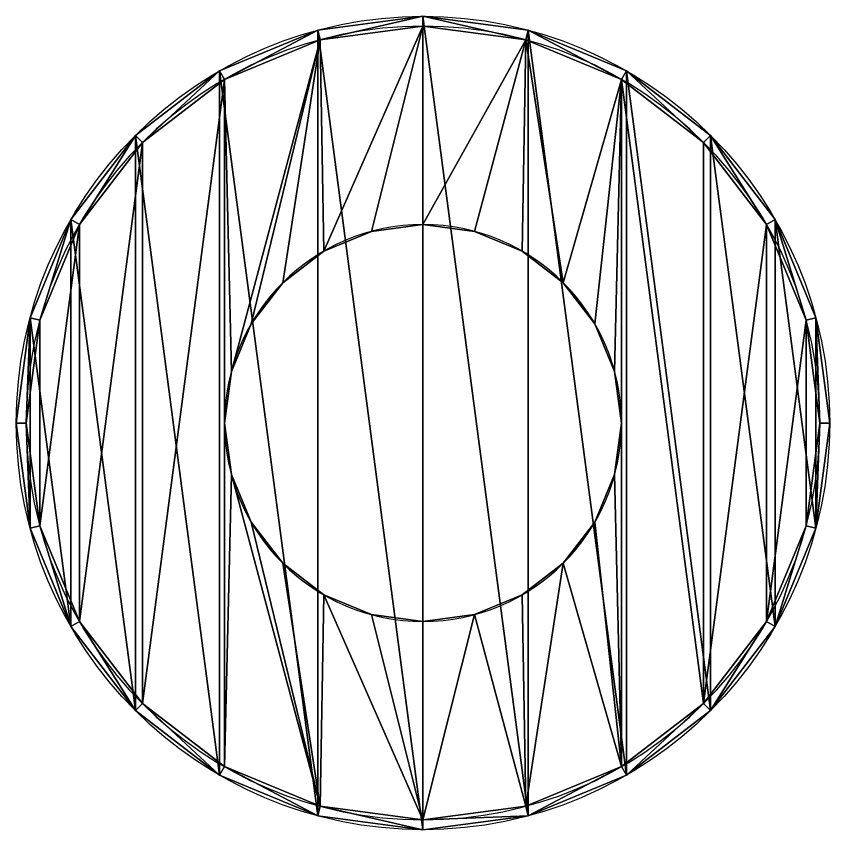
# Model space of a CAD drawing. Extents: x 0 to 36814, y -3929 to 172.
# Drawn here: x 36744.601 to 36748.701, y -3774.699 to -3770.599 of the extents above; entities that cross this region are included whole.
import ezdxf

# ---------------------------------------------------------------- set-up
doc = ezdxf.new("R2010")
doc.units = 0
doc.header["$LTSCALE"] = 25.4
doc.layers.get('0').update_dxf_attribs({"color": 13, "linetype": 'CONTINUOUS'})

# ---------------------------------------------------------------- blocks, each defined once
blk = doc.blocks.new('_____3')
at = {"color": 0}
for p, q in [((2, 4.05), (2, 4.05, 1)), ((2, 4.05), (2, 4.05, 1)), ((1.4694, 3.9801), (1.4694, 3.9801, 1)), ((1.4694, 3.9801), (1.4694, 3.9801, 1)), ((2, 4), (2, 4, 1)), ((2, 4), (2, 4, 1)), ((2.5306, 3.9801), (2.5306, 3.9801, 1)), ((2.5306, 3.9801), (2.5306, 3.9801, 1)), ((1.4824, 3.9319), (1.4824, 3.9319, 1)), ((1.4824, 3.9319), (1.4824, 3.9319, 1)), ((2.5176, 3.9319), (2.5176, 3.9319, 1)), ((2.5176, 3.9319), (2.5176, 3.9319, 1)), ((0.975, 3.7754), (0.975, 3.7754, 1)), ((0.975, 3.7754), (0.975, 3.7754, 1)), ((3.025, 3.7754), (3.025, 3.7754, 1)), ((3.025, 3.7754), (3.025, 3.7754, 1)), ((1, 3.7321), (1, 3.7321, 1)), ((1, 3.7321), (1, 3.7321, 1)), ((3, 3.7321), (3, 3.7321, 1)), ((3, 3.7321), (3, 3.7321, 1)), ((0.5504, 3.4496), (0.5504, 3.4496, 1)), ((0.5504, 3.4496), (0.5504, 3.4496, 1)), ((3.4496, 3.4496), (3.4496, 3.4496, 1)), ((3.4496, 3.4496), (3.4496, 3.4496, 1)), ((0.5858, 3.4142), (0.5858, 3.4142, 1)), ((0.5858, 3.4142), (0.5858, 3.4142, 1)), ((3.4142, 3.4142), (3.4142, 3.4142, 1)), ((3.4142, 3.4142), (3.4142, 3.4142, 1)), ((0.2246, 3.025), (0.2246, 3.025, 1)), ((0.2246, 3.025), (0.2246, 3.025, 1)), ((0.2679, 3), (0.2679, 3, 1)), ((0.2679, 3), (0.2679, 3, 1)), ((2, 3), (2, 3, 1)), ((2, 3), (2, 3, 1)), ((3.7321, 3), (3.7321, 3, 1)), ((3.7321, 3), (3.7321, 3, 1)), ((3.7754, 3.025), (3.7754, 3.025, 1)), ((3.7754, 3.025), (3.7754, 3.025, 1)), ((1.7412, 2.9659), (1.7412, 2.9659, 1)), ((1.7412, 2.9659), (1.7412, 2.9659, 1)), ((2.2588, 2.9659), (2.2588, 2.9659, 1)), ((2.2588, 2.9659), (2.2588, 2.9659, 1)), ((1.5, 2.866), (1.5, 2.866, 1)), ((1.5, 2.866), (1.5, 2.866, 1)), ((2.5, 2.866), (2.5, 2.866, 1)), ((2.5, 2.866), (2.5, 2.866, 1)), ((1.2929, 2.7071), (1.2929, 2.7071, 1)), ((1.2929, 2.7071), (1.2929, 2.7071, 1)), ((2.7071, 2.7071), (2.7071, 2.7071, 1)), ((2.7071, 2.7071), (2.7071, 2.7071, 1)), ((0.0199, 2.5306), (0.0199, 2.5306, 1)), ((0.0199, 2.5306), (0.0199, 2.5306, 1)), ((0.0681, 2.5176), (0.0681, 2.5176, 1)), ((0.0681, 2.5176), (0.0681, 2.5176, 1)), ((3.9319, 2.5176), (3.9319, 2.5176, 1)), ((3.9319, 2.5176), (3.9319, 2.5176, 1)), ((3.9801, 2.5306), (3.9801, 2.5306, 1)), ((3.9801, 2.5306), (3.9801, 2.5306, 1)), ((1.134, 2.5), (1.134, 2.5, 1)), ((1.134, 2.5), (1.134, 2.5, 1)), ((2.866, 2.5), (2.866, 2.5, 1)), ((2.866, 2.5), (2.866, 2.5, 1)), ((1.0341, 2.2588), (1.0341, 2.2588, 1)), ((1.0341, 2.2588), (1.0341, 2.2588, 1)), ((2.9659, 2.2588), (2.9659, 2.2588, 1)), ((2.9659, 2.2588), (2.9659, 2.2588, 1)), ((-0.05, 2), (-0.05, 2, 1)), ((-0.05, 2), (-0.05, 2, 1)), ((0, 2), (0, 2, 1)), ((0, 2), (0, 2, 1)), ((1, 2), (1, 2, 1)), ((1, 2), (1, 2, 1)), ((3, 2), (3, 2, 1)), ((3, 2), (3, 2, 1)), ((4, 2), (4, 2, 1)), ((4, 2), (4, 2, 1)), ((4.05, 2), (4.05, 2, 1)), ((4.05, 2), (4.05, 2, 1)), ((1.0341, 1.7412), (1.0341, 1.7412, 1)), ((1.0341, 1.7412), (1.0341, 1.7412, 1)), ((2.9659, 1.7412), (2.9659, 1.7412, 1)), ((2.9659, 1.7412), (2.9659, 1.7412, 1)), ((0.0681, 1.4824), (0.0681, 1.4824, 1)), ((0.0681, 1.4824), (0.0681, 1.4824, 1)), ((1.134, 1.5), (1.134, 1.5, 1)), ((1.134, 1.5), (1.134, 1.5, 1)), ((2.866, 1.5), (2.866, 1.5, 1)), ((2.866, 1.5), (2.866, 1.5, 1)), ((3.9319, 1.4824), (3.9319, 1.4824, 1)), ((3.9319, 1.4824), (3.9319, 1.4824, 1)), ((0.0199, 1.4694), (0.0199, 1.4694, 1)), ((0.0199, 1.4694), (0.0199, 1.4694, 1)), ((3.9801, 1.4694), (3.9801, 1.4694, 1)), ((3.9801, 1.4694), (3.9801, 1.4694, 1)), ((1.2929, 1.2929), (1.2929, 1.2929, 1)), ((1.2929, 1.2929), (1.2929, 1.2929, 1)), ((2.7071, 1.2929), (2.7071, 1.2929, 1)), ((2.7071, 1.2929), (2.7071, 1.2929, 1)), ((1.5, 1.134), (1.5, 1.134, 1)), ((1.5, 1.134), (1.5, 1.134, 1)), ((2.5, 1.134), (2.5, 1.134, 1)), ((2.5, 1.134), (2.5, 1.134, 1)), ((1.7412, 1.0341), (1.7412, 1.0341, 1)), ((1.7412, 1.0341), (1.7412, 1.0341, 1)), ((2.2588, 1.0341), (2.2588, 1.0341, 1)), ((2.2588, 1.0341), (2.2588, 1.0341, 1)), ((0.2679, 1), (0.2679, 1, 1)), ((0.2679, 1), (0.2679, 1, 1)), ((2, 1), (2, 1, 1)), ((2, 1), (2, 1, 1)), ((3.7321, 1), (3.7321, 1, 1)), ((3.7321, 1), (3.7321, 1, 1)), ((0.2246, 0.975), (0.2246, 0.975, 1)), ((0.2246, 0.975), (0.2246, 0.975, 1)), ((3.7754, 0.975), (3.7754, 0.975, 1)), ((3.7754, 0.975), (3.7754, 0.975, 1)), ((0.5858, 0.5858), (0.5858, 0.5858, 1)), ((0.5858, 0.5858), (0.5858, 0.5858, 1)), ((3.4142, 0.5858), (3.4142, 0.5858, 1)), ((3.4142, 0.5858), (3.4142, 0.5858, 1)), ((0.5504, 0.5504), (0.5504, 0.5504, 1)), ((0.5504, 0.5504), (0.5504, 0.5504, 1)), ((3.4496, 0.5504), (3.4496, 0.5504, 1)), ((3.4496, 0.5504), (3.4496, 0.5504, 1)), ((1, 0.2679), (1, 0.2679, 1)), ((1, 0.2679), (1, 0.2679, 1)), ((3, 0.2679), (3, 0.2679, 1)), ((3, 0.2679), (3, 0.2679, 1)), ((0.975, 0.2246), (0.975, 0.2246, 1)), ((0.975, 0.2246), (0.975, 0.2246, 1)), ((3.025, 0.2246), (3.025, 0.2246, 1)), ((3.025, 0.2246), (3.025, 0.2246, 1)), ((1.4824, 0.0681), (1.4824, 0.0681, 1)), ((1.4824, 0.0681), (1.4824, 0.0681, 1)), ((2.5176, 0.0681), (2.5176, 0.0681, 1)), ((2.5176, 0.0681), (2.5176, 0.0681, 1)), ((1.4694, 0.0199), (1.4694, 0.0199, 1)), ((1.4694, 0.0199), (1.4694, 0.0199, 1)), ((2, 0), (2, 0, 1)), ((2, 0), (2, 0, 1)), ((2.5306, 0.0199), (2.5306, 0.0199, 1)), ((2.5306, 0.0199), (2.5306, 0.0199, 1)), ((2, -0.05), (2, -0.05, 1)), ((2, -0.05), (2, -0.05, 1))]:
    blk.add_line(p, q, dxfattribs=at)
for centre in [(2, 2), (2, 2, 1), (2, 2), (2, 2, 1), (2, 2), (2, 2, 1), (2, 2), (2, 2, 1), (2, 2), (2, 2, 1), (2, 2), (2, 2, 1), (2, 2), (2, 2, 1), (2, 2), (2, 2, 1), (2, 2), (2, 2, 1), (2, 2), (2, 2, 1), (2, 2), (2, 2, 1), (2, 2), (2, 2, 1), (2, 2), (2, 2, 1), (2, 2), (2, 2, 1), (2, 2), (2, 2, 1), (2, 2), (2, 2, 1), (2, 2), (2, 2, 1), (2, 2), (2, 2, 1), (2, 2), (2, 2, 1), (2, 2), (2, 2, 1), (2, 2), (2, 2, 1), (2, 2), (2, 2, 1), (2, 2), (2, 2, 1), (2, 2), (2, 2, 1), (2, 2), (2, 2, 1)]:
    blk.add_circle(centre, 2.05, dxfattribs=at)
at = {"color": 0, "extrusion": (-1.32943e-13, -1.30692e-13, -1)}
blk.add_circle((-2, 2), 2, dxfattribs=at)
blk.add_circle((-2, 2), 2, dxfattribs=at)
blk.add_circle((-2, 2), 2, dxfattribs=at)
blk.add_circle((-2, 2), 2, dxfattribs=at)
blk.add_circle((-2, 2), 2, dxfattribs=at)
blk.add_circle((-2, 2), 2, dxfattribs=at)
blk.add_circle((-2, 2), 2, dxfattribs=at)
blk.add_circle((-2, 2), 2, dxfattribs=at)
blk.add_circle((-2, 2), 2, dxfattribs=at)
blk.add_circle((-2, 2), 2, dxfattribs=at)
blk.add_circle((-2, 2), 2, dxfattribs=at)
blk.add_circle((-2, 2), 2, dxfattribs=at)
blk.add_circle((-2, 2), 2, dxfattribs=at)
blk.add_circle((-2, 2), 2, dxfattribs=at)
blk.add_circle((-2, 2), 2, dxfattribs=at)
blk.add_circle((-2, 2), 2, dxfattribs=at)
blk.add_circle((-2, 2), 2, dxfattribs=at)
blk.add_circle((-2, 2), 2, dxfattribs=at)
blk.add_circle((-2, 2), 2, dxfattribs=at)
blk.add_circle((-2, 2), 2, dxfattribs=at)
blk.add_circle((-2, 2), 2, dxfattribs=at)
blk.add_circle((-2, 2), 2, dxfattribs=at)
blk.add_circle((-2, 2), 2, dxfattribs=at)
blk.add_circle((-2, 2), 2, dxfattribs=at)
at = {"color": 0, "extrusion": (-2.79567e-13, 1.23269e-13, -1)}
blk.add_circle((-2, 2, -1), 2, dxfattribs=at)
blk.add_circle((-2, 2, -1), 2, dxfattribs=at)
blk.add_circle((-2, 2, -1), 2, dxfattribs=at)
blk.add_circle((-2, 2, -1), 2, dxfattribs=at)
blk.add_circle((-2, 2, -1), 2, dxfattribs=at)
blk.add_circle((-2, 2, -1), 2, dxfattribs=at)
blk.add_circle((-2, 2, -1), 2, dxfattribs=at)
blk.add_circle((-2, 2, -1), 2, dxfattribs=at)
blk.add_circle((-2, 2, -1), 2, dxfattribs=at)
blk.add_circle((-2, 2, -1), 2, dxfattribs=at)
blk.add_circle((-2, 2, -1), 2, dxfattribs=at)
blk.add_circle((-2, 2, -1), 2, dxfattribs=at)
blk.add_circle((-2, 2, -1), 2, dxfattribs=at)
blk.add_circle((-2, 2, -1), 2, dxfattribs=at)
blk.add_circle((-2, 2, -1), 2, dxfattribs=at)
blk.add_circle((-2, 2, -1), 2, dxfattribs=at)
blk.add_circle((-2, 2, -1), 2, dxfattribs=at)
blk.add_circle((-2, 2, -1), 2, dxfattribs=at)
blk.add_circle((-2, 2, -1), 2, dxfattribs=at)
blk.add_circle((-2, 2, -1), 2, dxfattribs=at)
blk.add_circle((-2, 2, -1), 2, dxfattribs=at)
blk.add_circle((-2, 2, -1), 2, dxfattribs=at)
blk.add_circle((-2, 2, -1), 2, dxfattribs=at)
blk.add_circle((-2, 2, -1), 2, dxfattribs=at)
blk.add_circle((-2, 2, -1), 2, dxfattribs=at)
blk.add_circle((-2, 2, -1), 2, dxfattribs=at)
at = {"color": 0, "extrusion": (3.26784e-13, 5.60673e-14, -1)}
blk.add_circle((-2, 2), 1, dxfattribs=at)
blk.add_circle((-2, 2), 1, dxfattribs=at)
blk.add_circle((-2, 2), 1, dxfattribs=at)
blk.add_circle((-2, 2), 1, dxfattribs=at)
blk.add_circle((-2, 2), 1, dxfattribs=at)
blk.add_circle((-2, 2), 1, dxfattribs=at)
blk.add_circle((-2, 2), 1, dxfattribs=at)
blk.add_circle((-2, 2), 1, dxfattribs=at)
blk.add_circle((-2, 2), 1, dxfattribs=at)
blk.add_circle((-2, 2), 1, dxfattribs=at)
blk.add_circle((-2, 2), 1, dxfattribs=at)
blk.add_circle((-2, 2), 1, dxfattribs=at)
blk.add_circle((-2, 2), 1, dxfattribs=at)
blk.add_circle((-2, 2), 1, dxfattribs=at)
blk.add_circle((-2, 2), 1, dxfattribs=at)
blk.add_circle((-2, 2), 1, dxfattribs=at)
blk.add_circle((-2, 2), 1, dxfattribs=at)
blk.add_circle((-2, 2), 1, dxfattribs=at)
blk.add_circle((-2, 2), 1, dxfattribs=at)
blk.add_circle((-2, 2), 1, dxfattribs=at)
blk.add_circle((-2, 2), 1, dxfattribs=at)
blk.add_circle((-2, 2), 1, dxfattribs=at)
blk.add_circle((-2, 2), 1, dxfattribs=at)
blk.add_circle((-2, 2), 1, dxfattribs=at)
at = {"color": 0, "extrusion": (2.70717e-13, 2.70717e-13, -1)}
blk.add_circle((-2, 2, -1), 1, dxfattribs=at)
blk.add_circle((-2, 2, -1), 1, dxfattribs=at)
blk.add_circle((-2, 2, -1), 1, dxfattribs=at)
blk.add_circle((-2, 2, -1), 1, dxfattribs=at)
blk.add_circle((-2, 2, -1), 1, dxfattribs=at)
blk.add_circle((-2, 2, -1), 1, dxfattribs=at)
blk.add_circle((-2, 2, -1), 1, dxfattribs=at)
blk.add_circle((-2, 2, -1), 1, dxfattribs=at)
blk.add_circle((-2, 2, -1), 1, dxfattribs=at)
blk.add_circle((-2, 2, -1), 1, dxfattribs=at)
blk.add_circle((-2, 2, -1), 1, dxfattribs=at)
blk.add_circle((-2, 2, -1), 1, dxfattribs=at)
blk.add_circle((-2, 2, -1), 1, dxfattribs=at)
blk.add_circle((-2, 2, -1), 1, dxfattribs=at)
blk.add_circle((-2, 2, -1), 1, dxfattribs=at)
blk.add_circle((-2, 2, -1), 1, dxfattribs=at)
blk.add_circle((-2, 2, -1), 1, dxfattribs=at)
blk.add_circle((-2, 2, -1), 1, dxfattribs=at)
blk.add_circle((-2, 2, -1), 1, dxfattribs=at)
blk.add_circle((-2, 2, -1), 1, dxfattribs=at)
blk.add_circle((-2, 2, -1), 1, dxfattribs=at)
blk.add_circle((-2, 2, -1), 1, dxfattribs=at)
blk.add_circle((-2, 2, -1), 1, dxfattribs=at)
blk.add_circle((-2, 2, -1), 1, dxfattribs=at)
blk.add_circle((-2, 2, -1), 1, dxfattribs=at)
at = {"color": 0}
mesh = blk.add_polyface(dxfattribs=at)
corners = [(0.0199, 2.5306), (0.0199, 1.4694), (-0.05, 2), (0.2246, 0.975), (0.2246, 3.025), (0.5504, 0.5504), (0.5504, 3.4496), (0.975, 0.2246), (0.975, 3.7754), (1.4694, 0.0199), (1.4694, 3.9801), (2, -0.05), (2, 4.05), (2.5306, 0.0199), (2.5306, 3.9801), (3.025, 0.2246), (3.025, 3.7754), (3.4496, 0.5504), (3.4496, 3.4496), (3.7754, 0.975), (3.7754, 3.025), (3.9801, 1.4694), (3.9801, 2.5306), (4.05, 2)]
mesh.append_faces([[corners[k] for k in face] for face in [(0, 1, 2), (21, 22, 23)]], dxfattribs={"vtx0": -1, "color": 0})
mesh.append_faces([[corners[k] for k in face] for face in [(1, 0, 3), (3, 4, 5), (5, 6, 7), (7, 8, 9), (9, 10, 11), (11, 12, 13), (13, 14, 15), (15, 16, 17), (17, 18, 19), (19, 20, 21)]], dxfattribs={"vtx0": -1, "vtx1": -1, "color": 0})
mesh.append_faces([[corners[k] for k in face] for face in [(3, 0, 4), (5, 4, 6), (7, 6, 8), (9, 8, 10), (11, 10, 12), (13, 12, 14), (15, 14, 16), (17, 16, 18), (19, 18, 20), (21, 20, 22)]], dxfattribs={"vtx0": -1, "vtx2": -1, "color": 0})
mesh = blk.add_polyface(dxfattribs=at)
corners = [(0.0199, 1.4694, 1), (0, 2, 1), (-0.05, 2, 1), (0.0681, 1.4824, 1), (0.2246, 0.975, 1), (0.2679, 1, 1), (0.5504, 0.5504, 1), (0.5858, 0.5858, 1), (0.975, 0.2246, 1), (1, 0.2679, 1), (1.4694, 0.0199, 1), (1.4824, 0.0681, 1), (2, -0.05, 1), (2, 0, 1), (2.5306, 0.0199, 1), (2.5176, 0.0681, 1), (3, 0.2679, 1), (3.025, 0.2246, 1), (3.4142, 0.5858, 1), (3.4496, 0.5504, 1), (3.7321, 1, 1), (3.7754, 0.975, 1), (3.9319, 1.4824, 1), (3.9801, 1.4694, 1), (4, 2, 1), (4.05, 2, 1), (0.0199, 2.5306, 1), (0.0681, 2.5176, 1), (0.2246, 3.025, 1), (0.2679, 3, 1), (0.5504, 3.4496, 1), (0.5858, 3.4142, 1), (0.975, 3.7754, 1), (1, 3.7321, 1), (1.4694, 3.9801, 1), (1.4824, 3.9319, 1), (2, 4.05, 1), (2, 4, 1), (2.5176, 3.9319, 1), (2.5306, 3.9801, 1), (3, 3.7321, 1), (3.025, 3.7754, 1), (3.4142, 3.4142, 1), (3.4496, 3.4496, 1), (3.7321, 3, 1), (3.7754, 3.025, 1), (3.9319, 2.5176, 1), (3.9801, 2.5306, 1)]
mesh.append_faces([[corners[k] for k in face] for face in [(0, 1, 2), (1, 0, 3), (3, 4, 5), (5, 6, 7), (7, 8, 9), (9, 10, 11), (11, 12, 13), (13, 14, 15), (15, 14, 16), (16, 17, 18), (18, 19, 20), (20, 21, 22), (22, 23, 24), (26, 27, 28), (28, 29, 30), (30, 31, 32), (32, 33, 34), (34, 35, 36), (36, 38, 39), (39, 40, 41), (41, 42, 43), (43, 44, 45), (45, 46, 47), (47, 24, 25)]], dxfattribs={"vtx0": -1, "vtx1": -1, "color": 0})
mesh.append_faces([[corners[k] for k in face] for face in [(3, 0, 4), (5, 4, 6), (7, 6, 8), (9, 8, 10), (11, 10, 12), (13, 12, 14), (16, 14, 17), (18, 17, 19), (20, 19, 21), (22, 21, 23), (24, 23, 25), (1, 26, 2), (26, 1, 27), (28, 27, 29), (30, 29, 31), (32, 31, 33), (34, 33, 35), (36, 35, 37), (36, 37, 38), (39, 38, 40), (41, 40, 42), (43, 42, 44), (45, 44, 46), (47, 46, 24)]], dxfattribs={"vtx0": -1, "vtx2": -1, "color": 0})
mesh = blk.add_polyface(dxfattribs=at)
corners = [(1.4694, 3.9801, 1), (2, 4.05), (1.4694, 3.9801), (2, 4.05, 1)]
mesh.append_faces([[corners[k] for k in face] for face in [(0, 1, 2), (1, 0, 3)]], dxfattribs={"vtx0": -1, "color": 0})
mesh = blk.add_polyface(dxfattribs=at)
corners = [(2, 4.05, 1), (2.5306, 3.9801), (2, 4.05), (2.5306, 3.9801, 1)]
mesh.append_faces([[corners[k] for k in face] for face in [(0, 1, 2), (1, 0, 3)]], dxfattribs={"vtx0": -1, "color": 0})
mesh = blk.add_polyface(dxfattribs=at)
corners = [(0.0681, 1.4824, 1), (0.0681, 2.5176, 1), (0, 2, 1), (0.2679, 3, 1), (0.2679, 1, 1), (0.5858, 3.4142, 1), (0.5858, 0.5858, 1), (1, 3.7321, 1), (1, 0.2679, 1), (1, 2, 1), (1.0341, 1.7412, 1), (1.4824, 0.0681, 1), (1.134, 1.5, 1), (1.2929, 1.2929, 1), (1.5, 1.134, 1), (2, 0, 1), (1.7412, 1.0341, 1), (2, 1, 1), (2.2588, 1.0341, 1), (2.5176, 0.0681, 1), (2.5, 1.134, 1), (2.7071, 1.2929, 1), (3, 0.2679, 1), (2.866, 1.5, 1), (2.9659, 1.7412, 1), (3, 2, 1), (1.0341, 2.2588, 1), (1.4824, 3.9319, 1), (1.134, 2.5, 1), (1.2929, 2.7071, 1), (1.5, 2.866, 1), (2, 4, 1), (1.7412, 2.9659, 1), (2, 3, 1), (2.5176, 3.9319, 1), (2.2588, 2.9659, 1), (2.5, 2.866, 1), (2.7071, 2.7071, 1), (3, 3.7321, 1), (2.866, 2.5, 1), (2.9659, 2.2588, 1), (3.4142, 0.5858, 1), (3.4142, 3.4142, 1), (3.7321, 3, 1), (3.7321, 1, 1), (3.9319, 2.5176, 1), (3.9319, 1.4824, 1), (4, 2, 1)]
mesh.append_faces([[corners[k] for k in face] for face in [(0, 1, 2), (45, 46, 47)]], dxfattribs={"vtx0": -1, "color": 0})
mesh.append_faces([[corners[k] for k in face] for face in [(1, 0, 3), (3, 4, 5), (5, 6, 7), (9, 8, 10), (10, 11, 12), (12, 11, 13), (13, 11, 14), (14, 15, 16), (16, 15, 17), (17, 15, 18), (18, 19, 20), (20, 19, 21), (21, 22, 23), (23, 22, 24), (24, 22, 25), (7, 26, 27), (26, 7, 9), (27, 30, 31), (31, 33, 34), (34, 37, 38), (38, 41, 42), (42, 41, 43), (43, 44, 45)]], dxfattribs={"vtx0": -1, "vtx1": -1, "color": 0})
mesh.append_faces([[corners[k] for k in face] for face in [(7, 8, 9), (38, 25, 22)]], dxfattribs={"vtx0": -1, "vtx1": -1, "vtx2": -1, "color": 0})
mesh.append_faces([[corners[k] for k in face] for face in [(3, 0, 4), (5, 4, 6), (7, 6, 8), (10, 8, 11), (14, 11, 15), (18, 15, 19), (21, 19, 22), (27, 26, 28), (27, 28, 29), (27, 29, 30), (31, 30, 32), (31, 32, 33), (34, 33, 35), (34, 35, 36), (34, 36, 37), (38, 37, 39), (38, 39, 40), (38, 40, 25), (38, 22, 41), (43, 41, 44), (45, 44, 46)]], dxfattribs={"vtx0": -1, "vtx2": -1, "color": 0})
mesh = blk.add_polyface(dxfattribs=at)
corners = [(0.975, 3.7754, 1), (1.4694, 3.9801), (0.975, 3.7754), (1.4694, 3.9801, 1)]
mesh.append_faces([[corners[k] for k in face] for face in [(0, 1, 2), (1, 0, 3)]], dxfattribs={"vtx0": -1, "color": 0})
mesh = blk.add_polyface(dxfattribs=at)
corners = [(1.4824, 3.9319, 1), (2, 4), (1.4824, 3.9319), (2, 4, 1)]
mesh.append_faces([[corners[k] for k in face] for face in [(0, 1, 2), (1, 0, 3)]], dxfattribs={"vtx0": -1, "color": 0})
mesh = blk.add_polyface(dxfattribs=at)
corners = [(2, 4, 1), (2.5176, 3.9319), (2, 4), (2.5176, 3.9319, 1)]
mesh.append_faces([[corners[k] for k in face] for face in [(0, 1, 2), (1, 0, 3)]], dxfattribs={"vtx0": -1, "color": 0})
mesh = blk.add_polyface(dxfattribs=at)
corners = [(2.5306, 3.9801, 1), (3.025, 3.7754), (2.5306, 3.9801), (3.025, 3.7754, 1)]
mesh.append_faces([[corners[k] for k in face] for face in [(0, 1, 2), (1, 0, 3)]], dxfattribs={"vtx0": -1, "color": 0})
mesh = blk.add_polyface(dxfattribs=at)
corners = [(1, 3.7321, 1), (1.4824, 3.9319), (1, 3.7321), (1.4824, 3.9319, 1)]
mesh.append_faces([[corners[k] for k in face] for face in [(0, 1, 2), (1, 0, 3)]], dxfattribs={"vtx0": -1, "color": 0})
mesh = blk.add_polyface(dxfattribs=at)
corners = [(2.5176, 3.9319, 1), (3, 3.7321), (2.5176, 3.9319), (3, 3.7321, 1)]
mesh.append_faces([[corners[k] for k in face] for face in [(0, 1, 2), (1, 0, 3)]], dxfattribs={"vtx0": -1, "color": 0})
mesh = blk.add_polyface(dxfattribs=at)
corners = [(0.5504, 3.4496, 1), (0.975, 3.7754), (0.5504, 3.4496), (0.975, 3.7754, 1)]
mesh.append_faces([[corners[k] for k in face] for face in [(0, 1, 2), (1, 0, 3)]], dxfattribs={"vtx0": -1, "color": 0})
mesh = blk.add_polyface(dxfattribs=at)
corners = [(3.025, 3.7754, 1), (3.4496, 3.4496), (3.025, 3.7754), (3.4496, 3.4496, 1)]
mesh.append_faces([[corners[k] for k in face] for face in [(0, 1, 2), (1, 0, 3)]], dxfattribs={"vtx0": -1, "color": 0})
mesh = blk.add_polyface(dxfattribs=at)
corners = [(0.5858, 3.4142, 1), (1, 3.7321), (0.5858, 3.4142), (1, 3.7321, 1)]
mesh.append_faces([[corners[k] for k in face] for face in [(0, 1, 2), (1, 0, 3)]], dxfattribs={"vtx0": -1, "color": 0})
mesh = blk.add_polyface(dxfattribs=at)
corners = [(3, 3.7321, 1), (3.4142, 3.4142), (3, 3.7321), (3.4142, 3.4142, 1)]
mesh.append_faces([[corners[k] for k in face] for face in [(0, 1, 2), (1, 0, 3)]], dxfattribs={"vtx0": -1, "color": 0})
mesh = blk.add_polyface(dxfattribs=at)
corners = [(0.5504, 3.4496, 1), (0.2246, 3.025), (0.2246, 3.025, 1), (0.5504, 3.4496)]
mesh.append_faces([[corners[k] for k in face] for face in [(0, 1, 2), (1, 0, 3)]], dxfattribs={"vtx0": -1, "color": 0})
mesh = blk.add_polyface(dxfattribs=at)
corners = [(3.4496, 3.4496), (3.7754, 3.025, 1), (3.7754, 3.025), (3.4496, 3.4496, 1)]
mesh.append_faces([[corners[k] for k in face] for face in [(0, 1, 2), (1, 0, 3)]], dxfattribs={"vtx0": -1, "color": 0})
mesh = blk.add_polyface(dxfattribs=at)
corners = [(0.5858, 3.4142, 1), (0.2679, 3), (0.2679, 3, 1), (0.5858, 3.4142)]
mesh.append_faces([[corners[k] for k in face] for face in [(0, 1, 2), (1, 0, 3)]], dxfattribs={"vtx0": -1, "color": 0})
mesh = blk.add_polyface(dxfattribs=at)
corners = [(3.4142, 3.4142), (3.7321, 3, 1), (3.7321, 3), (3.4142, 3.4142, 1)]
mesh.append_faces([[corners[k] for k in face] for face in [(0, 1, 2), (1, 0, 3)]], dxfattribs={"vtx0": -1, "color": 0})
mesh = blk.add_polyface(dxfattribs=at)
corners = [(0.2246, 3.025, 1), (0.0199, 2.5306), (0.0199, 2.5306, 1), (0.2246, 3.025)]
mesh.append_faces([[corners[k] for k in face] for face in [(0, 1, 2), (1, 0, 3)]], dxfattribs={"vtx0": -1, "color": 0})
mesh = blk.add_polyface(dxfattribs=at)
corners = [(0.2679, 3, 1), (0.0681, 2.5176), (0.0681, 2.5176, 1), (0.2679, 3)]
mesh.append_faces([[corners[k] for k in face] for face in [(0, 1, 2), (1, 0, 3)]], dxfattribs={"vtx0": -1, "color": 0})
mesh = blk.add_polyface(dxfattribs=at)
corners = [(2, 3, 1), (1.7412, 2.9659), (2, 3), (1.7412, 2.9659, 1)]
mesh.append_faces([[corners[k] for k in face] for face in [(0, 1, 2), (1, 0, 3)]], dxfattribs={"vtx0": -1, "color": 0})
mesh = blk.add_polyface(dxfattribs=at)
corners = [(2.2588, 2.9659, 1), (2, 3), (2.2588, 2.9659), (2, 3, 1)]
mesh.append_faces([[corners[k] for k in face] for face in [(0, 1, 2), (1, 0, 3)]], dxfattribs={"vtx0": -1, "color": 0})
mesh = blk.add_polyface(dxfattribs=at)
corners = [(3.7321, 3), (3.9319, 2.5176, 1), (3.9319, 2.5176), (3.7321, 3, 1)]
mesh.append_faces([[corners[k] for k in face] for face in [(0, 1, 2), (1, 0, 3)]], dxfattribs={"vtx0": -1, "color": 0})
mesh = blk.add_polyface(dxfattribs=at)
corners = [(3.7754, 3.025), (3.9801, 2.5306, 1), (3.9801, 2.5306), (3.7754, 3.025, 1)]
mesh.append_faces([[corners[k] for k in face] for face in [(0, 1, 2), (1, 0, 3)]], dxfattribs={"vtx0": -1, "color": 0})
mesh = blk.add_polyface(dxfattribs=at)
corners = [(1.7412, 2.9659, 1), (1.5, 2.866), (1.7412, 2.9659), (1.5, 2.866, 1)]
mesh.append_faces([[corners[k] for k in face] for face in [(0, 1, 2), (1, 0, 3)]], dxfattribs={"vtx0": -1, "color": 0})
mesh = blk.add_polyface(dxfattribs=at)
corners = [(2.5, 2.866, 1), (2.2588, 2.9659), (2.5, 2.866), (2.2588, 2.9659, 1)]
mesh.append_faces([[corners[k] for k in face] for face in [(0, 1, 2), (1, 0, 3)]], dxfattribs={"vtx0": -1, "color": 0})
mesh = blk.add_polyface(dxfattribs=at)
corners = [(1.5, 2.866, 1), (1.2929, 2.7071), (1.5, 2.866), (1.2929, 2.7071, 1)]
mesh.append_faces([[corners[k] for k in face] for face in [(0, 1, 2), (1, 0, 3)]], dxfattribs={"vtx0": -1, "color": 0})
mesh = blk.add_polyface(dxfattribs=at)
corners = [(2.7071, 2.7071, 1), (2.5, 2.866), (2.7071, 2.7071), (2.5, 2.866, 1)]
mesh.append_faces([[corners[k] for k in face] for face in [(0, 1, 2), (1, 0, 3)]], dxfattribs={"vtx0": -1, "color": 0})
mesh = blk.add_polyface(dxfattribs=at)
corners = [(1.2929, 2.7071), (1.134, 2.5, 1), (1.134, 2.5), (1.2929, 2.7071, 1)]
mesh.append_faces([[corners[k] for k in face] for face in [(0, 1, 2), (1, 0, 3)]], dxfattribs={"vtx0": -1, "color": 0})
mesh = blk.add_polyface(dxfattribs=at)
corners = [(2.7071, 2.7071, 1), (2.866, 2.5), (2.866, 2.5, 1), (2.7071, 2.7071)]
mesh.append_faces([[corners[k] for k in face] for face in [(0, 1, 2), (1, 0, 3)]], dxfattribs={"vtx0": -1, "color": 0})
mesh = blk.add_polyface(dxfattribs=at)
corners = [(0.0199, 2.5306, 1), (-0.05, 2), (-0.05, 2, 1), (0.0199, 2.5306)]
mesh.append_faces([[corners[k] for k in face] for face in [(0, 1, 2), (1, 0, 3)]], dxfattribs={"vtx0": -1, "color": 0})
mesh = blk.add_polyface(dxfattribs=at)
corners = [(0.0681, 2.5176, 1), (0, 2), (0, 2, 1), (0.0681, 2.5176)]
mesh.append_faces([[corners[k] for k in face] for face in [(0, 1, 2), (1, 0, 3)]], dxfattribs={"vtx0": -1, "color": 0})
mesh = blk.add_polyface(dxfattribs=at)
corners = [(3.9319, 2.5176), (4, 2, 1), (4, 2), (3.9319, 2.5176, 1)]
mesh.append_faces([[corners[k] for k in face] for face in [(0, 1, 2), (1, 0, 3)]], dxfattribs={"vtx0": -1, "color": 0})
mesh = blk.add_polyface(dxfattribs=at)
corners = [(3.9801, 2.5306), (4.05, 2, 1), (4.05, 2), (3.9801, 2.5306, 1)]
mesh.append_faces([[corners[k] for k in face] for face in [(0, 1, 2), (1, 0, 3)]], dxfattribs={"vtx0": -1, "color": 0})
mesh = blk.add_polyface(dxfattribs=at)
corners = [(1.134, 2.5), (1.0341, 2.2588, 1), (1.0341, 2.2588), (1.134, 2.5, 1)]
mesh.append_faces([[corners[k] for k in face] for face in [(0, 1, 2), (1, 0, 3)]], dxfattribs={"vtx0": -1, "color": 0})
mesh = blk.add_polyface(dxfattribs=at)
corners = [(2.866, 2.5, 1), (2.9659, 2.2588), (2.9659, 2.2588, 1), (2.866, 2.5)]
mesh.append_faces([[corners[k] for k in face] for face in [(0, 1, 2), (1, 0, 3)]], dxfattribs={"vtx0": -1, "color": 0})
mesh = blk.add_polyface(dxfattribs=at)
corners = [(1.0341, 2.2588), (1, 2, 1), (1, 2), (1.0341, 2.2588, 1)]
mesh.append_faces([[corners[k] for k in face] for face in [(0, 1, 2), (1, 0, 3)]], dxfattribs={"vtx0": -1, "color": 0})
mesh = blk.add_polyface(dxfattribs=at)
corners = [(2.9659, 2.2588, 1), (3, 2), (3, 2, 1), (2.9659, 2.2588)]
mesh.append_faces([[corners[k] for k in face] for face in [(0, 1, 2), (1, 0, 3)]], dxfattribs={"vtx0": -1, "color": 0})
mesh = blk.add_polyface(dxfattribs=at)
corners = [(-0.05, 2, 1), (0.0199, 1.4694), (0.0199, 1.4694, 1), (-0.05, 2)]
mesh.append_faces([[corners[k] for k in face] for face in [(0, 1, 2), (1, 0, 3)]], dxfattribs={"vtx0": -1, "color": 0})
mesh = blk.add_polyface(dxfattribs=at)
corners = [(0, 2, 1), (0.0681, 1.4824), (0.0681, 1.4824, 1), (0, 2)]
mesh.append_faces([[corners[k] for k in face] for face in [(0, 1, 2), (1, 0, 3)]], dxfattribs={"vtx0": -1, "color": 0})
mesh = blk.add_polyface(dxfattribs=at)
corners = [(1, 2), (1.0341, 1.7412, 1), (1.0341, 1.7412), (1, 2, 1)]
mesh.append_faces([[corners[k] for k in face] for face in [(0, 1, 2), (1, 0, 3)]], dxfattribs={"vtx0": -1, "color": 0})
mesh = blk.add_polyface(dxfattribs=at)
corners = [(3, 2, 1), (2.9659, 1.7412), (2.9659, 1.7412, 1), (3, 2)]
mesh.append_faces([[corners[k] for k in face] for face in [(0, 1, 2), (1, 0, 3)]], dxfattribs={"vtx0": -1, "color": 0})
mesh = blk.add_polyface(dxfattribs=at)
corners = [(4, 2), (3.9319, 1.4824, 1), (3.9319, 1.4824), (4, 2, 1)]
mesh.append_faces([[corners[k] for k in face] for face in [(0, 1, 2), (1, 0, 3)]], dxfattribs={"vtx0": -1, "color": 0})
mesh = blk.add_polyface(dxfattribs=at)
corners = [(4.05, 2), (3.9801, 1.4694, 1), (3.9801, 1.4694), (4.05, 2, 1)]
mesh.append_faces([[corners[k] for k in face] for face in [(0, 1, 2), (1, 0, 3)]], dxfattribs={"vtx0": -1, "color": 0})
mesh = blk.add_polyface(dxfattribs=at)
corners = [(1.0341, 1.7412), (1.134, 1.5, 1), (1.134, 1.5), (1.0341, 1.7412, 1)]
mesh.append_faces([[corners[k] for k in face] for face in [(0, 1, 2), (1, 0, 3)]], dxfattribs={"vtx0": -1, "color": 0})
mesh = blk.add_polyface(dxfattribs=at)
corners = [(2.9659, 1.7412, 1), (2.866, 1.5), (2.866, 1.5, 1), (2.9659, 1.7412)]
mesh.append_faces([[corners[k] for k in face] for face in [(0, 1, 2), (1, 0, 3)]], dxfattribs={"vtx0": -1, "color": 0})
mesh = blk.add_polyface(dxfattribs=at)
corners = [(0.0681, 1.4824, 1), (0.2679, 1), (0.2679, 1, 1), (0.0681, 1.4824)]
mesh.append_faces([[corners[k] for k in face] for face in [(0, 1, 2), (1, 0, 3)]], dxfattribs={"vtx0": -1, "color": 0})
mesh = blk.add_polyface(dxfattribs=at)
corners = [(1.134, 1.5), (1.2929, 1.2929, 1), (1.2929, 1.2929), (1.134, 1.5, 1)]
mesh.append_faces([[corners[k] for k in face] for face in [(0, 1, 2), (1, 0, 3)]], dxfattribs={"vtx0": -1, "color": 0})
mesh = blk.add_polyface(dxfattribs=at)
corners = [(2.866, 1.5, 1), (2.7071, 1.2929), (2.7071, 1.2929, 1), (2.866, 1.5)]
mesh.append_faces([[corners[k] for k in face] for face in [(0, 1, 2), (1, 0, 3)]], dxfattribs={"vtx0": -1, "color": 0})
mesh = blk.add_polyface(dxfattribs=at)
corners = [(3.9319, 1.4824), (3.7321, 1, 1), (3.7321, 1), (3.9319, 1.4824, 1)]
mesh.append_faces([[corners[k] for k in face] for face in [(0, 1, 2), (1, 0, 3)]], dxfattribs={"vtx0": -1, "color": 0})
mesh = blk.add_polyface(dxfattribs=at)
corners = [(0.0199, 1.4694, 1), (0.2246, 0.975), (0.2246, 0.975, 1), (0.0199, 1.4694)]
mesh.append_faces([[corners[k] for k in face] for face in [(0, 1, 2), (1, 0, 3)]], dxfattribs={"vtx0": -1, "color": 0})
mesh = blk.add_polyface(dxfattribs=at)
corners = [(3.9801, 1.4694), (3.7754, 0.975, 1), (3.7754, 0.975), (3.9801, 1.4694, 1)]
mesh.append_faces([[corners[k] for k in face] for face in [(0, 1, 2), (1, 0, 3)]], dxfattribs={"vtx0": -1, "color": 0})
mesh = blk.add_polyface(dxfattribs=at)
corners = [(1.2929, 1.2929, 1), (1.5, 1.134), (1.2929, 1.2929), (1.5, 1.134, 1)]
mesh.append_faces([[corners[k] for k in face] for face in [(0, 1, 2), (1, 0, 3)]], dxfattribs={"vtx0": -1, "color": 0})
mesh = blk.add_polyface(dxfattribs=at)
corners = [(2.5, 1.134, 1), (2.7071, 1.2929), (2.5, 1.134), (2.7071, 1.2929, 1)]
mesh.append_faces([[corners[k] for k in face] for face in [(0, 1, 2), (1, 0, 3)]], dxfattribs={"vtx0": -1, "color": 0})
mesh = blk.add_polyface(dxfattribs=at)
corners = [(1.5, 1.134, 1), (1.7412, 1.0341), (1.5, 1.134), (1.7412, 1.0341, 1)]
mesh.append_faces([[corners[k] for k in face] for face in [(0, 1, 2), (1, 0, 3)]], dxfattribs={"vtx0": -1, "color": 0})
mesh = blk.add_polyface(dxfattribs=at)
corners = [(2.2588, 1.0341, 1), (2.5, 1.134), (2.2588, 1.0341), (2.5, 1.134, 1)]
mesh.append_faces([[corners[k] for k in face] for face in [(0, 1, 2), (1, 0, 3)]], dxfattribs={"vtx0": -1, "color": 0})
mesh = blk.add_polyface(dxfattribs=at)
corners = [(1.7412, 1.0341, 1), (2, 1), (1.7412, 1.0341), (2, 1, 1)]
mesh.append_faces([[corners[k] for k in face] for face in [(0, 1, 2), (1, 0, 3)]], dxfattribs={"vtx0": -1, "color": 0})
mesh = blk.add_polyface(dxfattribs=at)
corners = [(2, 1, 1), (2.2588, 1.0341), (2, 1), (2.2588, 1.0341, 1)]
mesh.append_faces([[corners[k] for k in face] for face in [(0, 1, 2), (1, 0, 3)]], dxfattribs={"vtx0": -1, "color": 0})
mesh = blk.add_polyface(dxfattribs=at)
corners = [(0.2679, 1, 1), (0.5858, 0.5858), (0.5858, 0.5858, 1), (0.2679, 1)]
mesh.append_faces([[corners[k] for k in face] for face in [(0, 1, 2), (1, 0, 3)]], dxfattribs={"vtx0": -1, "color": 0})
mesh = blk.add_polyface(dxfattribs=at)
corners = [(3.7321, 1), (3.4142, 0.5858, 1), (3.4142, 0.5858), (3.7321, 1, 1)]
mesh.append_faces([[corners[k] for k in face] for face in [(0, 1, 2), (1, 0, 3)]], dxfattribs={"vtx0": -1, "color": 0})
mesh = blk.add_polyface(dxfattribs=at)
corners = [(0.2246, 0.975, 1), (0.5504, 0.5504), (0.5504, 0.5504, 1), (0.2246, 0.975)]
mesh.append_faces([[corners[k] for k in face] for face in [(0, 1, 2), (1, 0, 3)]], dxfattribs={"vtx0": -1, "color": 0})
mesh = blk.add_polyface(dxfattribs=at)
corners = [(3.7754, 0.975), (3.4496, 0.5504, 1), (3.4496, 0.5504), (3.7754, 0.975, 1)]
mesh.append_faces([[corners[k] for k in face] for face in [(0, 1, 2), (1, 0, 3)]], dxfattribs={"vtx0": -1, "color": 0})
mesh = blk.add_polyface(dxfattribs=at)
corners = [(1, 0.2679, 1), (0.5858, 0.5858), (1, 0.2679), (0.5858, 0.5858, 1)]
mesh.append_faces([[corners[k] for k in face] for face in [(0, 1, 2), (1, 0, 3)]], dxfattribs={"vtx0": -1, "color": 0})
mesh = blk.add_polyface(dxfattribs=at)
corners = [(3.4142, 0.5858, 1), (3, 0.2679), (3.4142, 0.5858), (3, 0.2679, 1)]
mesh.append_faces([[corners[k] for k in face] for face in [(0, 1, 2), (1, 0, 3)]], dxfattribs={"vtx0": -1, "color": 0})
mesh = blk.add_polyface(dxfattribs=at)
corners = [(0.975, 0.2246, 1), (0.5504, 0.5504), (0.975, 0.2246), (0.5504, 0.5504, 1)]
mesh.append_faces([[corners[k] for k in face] for face in [(0, 1, 2), (1, 0, 3)]], dxfattribs={"vtx0": -1, "color": 0})
mesh = blk.add_polyface(dxfattribs=at)
corners = [(3.4496, 0.5504, 1), (3.025, 0.2246), (3.4496, 0.5504), (3.025, 0.2246, 1)]
mesh.append_faces([[corners[k] for k in face] for face in [(0, 1, 2), (1, 0, 3)]], dxfattribs={"vtx0": -1, "color": 0})
mesh = blk.add_polyface(dxfattribs=at)
corners = [(1.4824, 0.0681, 1), (1, 0.2679), (1.4824, 0.0681), (1, 0.2679, 1)]
mesh.append_faces([[corners[k] for k in face] for face in [(0, 1, 2), (1, 0, 3)]], dxfattribs={"vtx0": -1, "color": 0})
mesh = blk.add_polyface(dxfattribs=at)
corners = [(3, 0.2679, 1), (2.5176, 0.0681), (3, 0.2679), (2.5176, 0.0681, 1)]
mesh.append_faces([[corners[k] for k in face] for face in [(0, 1, 2), (1, 0, 3)]], dxfattribs={"vtx0": -1, "color": 0})
mesh = blk.add_polyface(dxfattribs=at)
corners = [(1.4694, 0.0199, 1), (0.975, 0.2246), (1.4694, 0.0199), (0.975, 0.2246, 1)]
mesh.append_faces([[corners[k] for k in face] for face in [(0, 1, 2), (1, 0, 3)]], dxfattribs={"vtx0": -1, "color": 0})
mesh = blk.add_polyface(dxfattribs=at)
corners = [(3.025, 0.2246, 1), (2.5306, 0.0199), (3.025, 0.2246), (2.5306, 0.0199, 1)]
mesh.append_faces([[corners[k] for k in face] for face in [(0, 1, 2), (1, 0, 3)]], dxfattribs={"vtx0": -1, "color": 0})
mesh = blk.add_polyface(dxfattribs=at)
corners = [(2, 0, 1), (1.4824, 0.0681), (2, 0), (1.4824, 0.0681, 1)]
mesh.append_faces([[corners[k] for k in face] for face in [(0, 1, 2), (1, 0, 3)]], dxfattribs={"vtx0": -1, "color": 0})
mesh = blk.add_polyface(dxfattribs=at)
corners = [(2.5176, 0.0681, 1), (2, 0), (2.5176, 0.0681), (2, 0, 1)]
mesh.append_faces([[corners[k] for k in face] for face in [(0, 1, 2), (1, 0, 3)]], dxfattribs={"vtx0": -1, "color": 0})
mesh = blk.add_polyface(dxfattribs=at)
corners = [(2, -0.05, 1), (1.4694, 0.0199), (2, -0.05), (1.4694, 0.0199, 1)]
mesh.append_faces([[corners[k] for k in face] for face in [(0, 1, 2), (1, 0, 3)]], dxfattribs={"vtx0": -1, "color": 0})
mesh = blk.add_polyface(dxfattribs=at)
corners = [(2.5306, 0.0199, 1), (2, -0.05), (2.5306, 0.0199), (2, -0.05, 1)]
mesh.append_faces([[corners[k] for k in face] for face in [(0, 1, 2), (1, 0, 3)]], dxfattribs={"vtx0": -1, "color": 0})

msp = doc.modelspace()

# ---------------------------------------------------------------- block references
at = {"color": 0}
msp.add_blockref('_____3', (36744.6511, -3774.649, 637.8425), dxfattribs=at)

doc.saveas('drawing.dxf')
